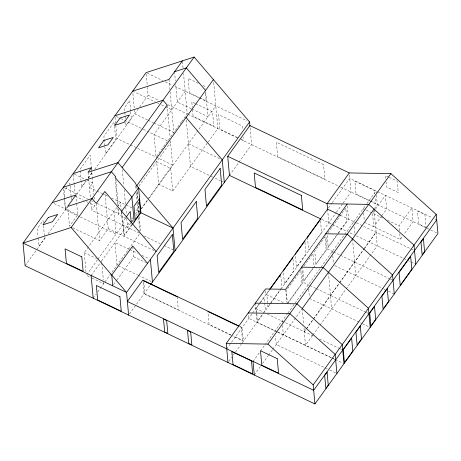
<?xml version="1.0" encoding="UTF-8"?>
<svg xmlns="http://www.w3.org/2000/svg" width="461" height="461" viewBox="0 0 461 461"><rect width="100%" height="100%" fill="white"/><g stroke="black" fill="none" stroke-linecap="round" stroke-linejoin="round"><path stroke-width="0.35" stroke-dasharray="2.31 1.73" d="M67.029 187.322L64.148 191.309L64.638 197.769M69.087 184.469L69.911 183.328L70.107 185.443M67.11 207.035L65.514 209.254L64.696 198.489M86.098 180.729L81.597 186.964L81.084 181.329M88.143 177.894L91.825 172.794M25.113 265.749L46.094 236.683M48.192 233.773L67.45 207.093M76.52 194.525L86.213 181.092M88.316 178.171L92.955 171.751M94.643 169.412L139.349 107.465M139.769 106.883L148.137 95.289L147.428 87.492M76.705 203.48L77.736 214.814L69.484 226.242L67.681 206.413M139.378 233.036L91.52 210.216L94.839 205.618L94.649 203.491M185.161 91.243L153.997 134.422L156.06 157.097M85.982 271.806L84.236 252.668L116.869 207.456M117.209 206.989L120.546 202.362L121.191 209.45M156.475 156.527L181.363 122.044M181.749 121.508L185.967 115.665M186.382 115.089L187.224 113.925L183.553 73.581M72.688 227.774L99.616 240.613L108.214 228.708L104.889 192.214M126.003 218.145L118.46 214.549L119.001 213.806L118.61 209.513M138.963 186.094L170.558 142.316M125.438 218.082L123.035 221.407L124.268 234.937L131.471 224.951L131.345 223.527M97.571 259.733L86.305 275.35L91.457 277.804M97.986 259.157L122.609 225.037L121.45 212.285M91.117 275.528L99.945 263.294M101.57 261.041L129.587 222.219M132.088 218.756L132.929 217.592M135.43 214.129L137.937 210.654L135.361 209.427M133.05 219.828L127.576 227.411L126.74 218.197M135.983 215.76L139.366 211.075M141.026 208.77L172.621 164.998L170.426 140.887M141.314 209.052L147.612 200.328M149.278 198.017L215.794 105.851M132.123 224.876L123.946 236.211L121.669 211.23M93.18 298.209L96.124 294.13M97.778 291.83L139.579 233.911M172.76 191.021L170.697 168.346L156.619 161.632L158.682 184.314L172.76 191.021L207.761 142.518M208.165 141.965L217.857 128.533L213.403 79.592M113.562 284.668L116.495 280.599M116.915 280.017L133.702 256.765L132.722 246.013M129.455 313.953L136.151 304.675M136.537 304.139L150.367 284.967M229.457 175.387L251.643 144.645L249.971 126.268M226.743 348.856L259.895 302.917M260.004 302.773L269.236 289.981M328.416 207.98L331.764 203.336M332.179 202.759L349.766 178.395L377.017 191.39M260.027 303.119L256.293 308.294L257.474 321.236L262.453 314.339M260.442 302.543L264.176 297.368L265.357 310.316L264.113 312.039M269.72 289.692L266.775 293.772L267.95 306.721L270.474 303.223M270.895 302.641L280.997 288.649M228.817 361.332L231.774 357.235M233.399 354.982L235.139 352.567M235.479 352.095L241.881 343.226M242.146 342.857L262.92 314.074M263.34 313.492L270.054 304.191M270.474 303.609L280.547 289.646M280.968 289.064L335.936 212.907M336.351 212.325L342.632 203.624M343.053 203.042L351.005 192.024L349.392 174.304M303.92 266.066L312.915 253.602L314.097 266.544M327.846 232.914L345.796 208.038L346.977 220.986L337.371 234.292M288.217 302.399L301.955 283.365L300.779 270.423L286.206 290.609L287.387 303.557M313.278 267.68L303.874 280.714L302.693 267.766M336.956 234.868L328.192 247.015L327.074 234.753M287.451 303.845L338.046 233.744M338.466 233.162L348.574 219.154L347.323 205.399M253.031 361.395L260.085 351.622M260.5 351.046L264.827 345.053M265.063 344.724L287.549 313.566M287.918 313.059L294.688 303.678M294.988 303.263L366.535 204.119M366.847 203.693L376.055 190.929L376.251 193.084M254.27 375.024L260.592 366.27M262.568 363.527L268.377 355.477M268.59 355.183L272.526 349.732M272.803 349.346L301.805 309.164M374.367 208.62L377.294 204.557L376.32 193.799M372.955 212.579L375.024 209.709M375.438 209.138L385.373 195.372L386.612 209L382.06 215.31M381.645 215.881L373.779 226.777L372.54 213.149L382.884 218.082M312.546 335.516L305.476 345.312L304.237 331.684L305.897 329.379M306.317 328.802L312.967 319.582M313.382 319.006L339.158 283.296M339.573 282.72L363.792 249.159M364.213 248.577L376.009 232.235L377.248 245.863L346.211 288.868M304.237 331.684L306.012 329.431M306.432 328.854L313.082 319.634M313.497 319.058L339.273 283.348M339.688 282.772L363.908 249.211M364.328 248.629L376.124 232.286L374.078 209.841M312.961 334.94L319.617 325.72M320.032 325.143L345.796 289.439M399.497 230.805L399.036 225.786L411.869 208.009L413.108 221.637L404.003 234.251M364.467 222.335L400.281 239.415L402.349 236.545M198.403 83.326L188.1 78.41L189.419 92.909L199.083 97.519M202.915 85.475L204.845 86.397L205.036 88.466M388.571 177.053L385.488 175.583L385.748 178.43M389.188 177.352L397.215 181.173L398.246 192.571L386.525 186.976L386.07 181.991M199.722 97.824L206.165 100.896L205.347 91.923M147.359 73.218L162.733 80.554M165.297 81.776L172.345 85.135M174.909 86.357L198.564 97.634M199.198 97.939L246.981 120.724M195.032 103.414L191.793 101.869L192.3 107.39M195.683 103.719L212.521 111.752L213.841 126.251L193.113 116.368L192.548 110.156M377.668 191.695L432.251 217.725M434.798 218.94L436.711 219.851M191.367 108.796L177.324 102.1L175.716 84.438M192.007 109.101L207.963 116.708L205.571 90.448M237.692 137.626L219.891 129.138L218.572 114.633L242.094 125.853L242.469 129.996M241.506 139.441L243.414 140.351L243.097 136.9M370.004 200.754L356.048 194.098L354.872 181.156L374.534 190.531L374.845 193.937M370.638 201.059L375.715 203.48L375.156 197.343M425.48 227.21L418.657 223.954L417.476 211.005L424.921 214.555L426.097 227.504M148.137 95.289L159.033 100.481M168 104.756L187.224 113.925M187.863 114.224L237.352 137.827M240.602 139.378L339.964 186.757M340.616 187.068L426.483 228.016M427.122 228.316L437.95 233.479M132.682 91.169L155.103 101.858M157.668 103.085L158.947 103.696M161.511 104.918L164.715 106.445M165.355 106.75L171.763 109.804M371.918 212.855L363.228 208.706L363.354 210.141M387.528 220.295L399.036 225.786M147.56 119.958L134.745 113.844L132.808 92.586M148.2 120.263L153.323 122.707M153.968 123.012L173.826 132.48L170.155 92.137M340.402 215.252L355.806 222.6M356.399 222.882L414.52 250.6M188.451 143.74L219.638 158.613M116.195 116.397L120.091 118.252M120.736 118.563L143.106 129.23M143.383 129.362L169.262 141.7M321.674 219.361L347.415 231.635M349.98 232.857L354.469 235.001M356.37 235.905L415.759 264.228M212.607 176.955L190.514 166.421L186.256 119.606M215.206 178.194L220.404 180.672M221.05 180.983L223.648 182.222M172.621 164.998L116.979 138.461L115.815 125.709M332.859 251.666L327.091 248.917L325.777 234.476M333.499 251.971L339.976 255.06M340.546 255.331L389.839 278.836M390.479 279.141L393.037 280.363M334.893 265.674L383.368 288.788M384.007 289.093L385.292 289.71M388.502 291.237L394.282 293.991M309.406 285.353L303.004 282.299L301.69 267.858M310.051 285.659L315.883 288.442M316.453 288.713L365.746 312.218M366.386 312.523L368.944 313.745M74.451 174.2L86.461 179.923M87.089 180.228L92.776 182.936L89.457 187.535L101.766 193.407M102.336 193.678L107.488 196.132M111.476 198.04L125.052 204.511M126.135 205.03L132.14 207.888M137.937 210.654L138.807 211.76L140.357 212.498M309.533 298.451L361.845 323.397M362.484 323.703L370.189 327.373M64.626 187.875L87.371 198.72M91.814 200.84L93.22 201.509M97.115 203.37L119.001 213.806M131.656 220.842L132.912 221.441M75.252 196.277L83.47 200.195M86.628 201.699L87.89 202.304M90.419 203.508L94.839 205.618M143.884 235.876L160.226 243.667M164.024 245.477L173.134 249.822M283.215 302.606L266.032 294.412L265.663 290.326M108.214 228.708L154.147 250.611M54.139 203.56L77.736 214.814M79.69 216.751L65.393 209.934L64.494 200.016M80.341 217.062L116.068 234.102L114.005 211.42M255.803 308.588L263.571 312.293M267.345 314.091L313.711 336.202M319.519 338.973L338.875 348.199M339.521 348.51L342.748 350.049M129.132 249.257L114.956 242.492L117.019 265.173M129.777 249.562L137.511 253.25M142.017 255.4L149.11 258.782M133.702 256.765L145.647 262.459M331.154 357.552L257.042 322.216L256.328 314.327M331.73 357.828L342.702 363.066M277.274 332.006L248.727 318.395L248.231 312.944M277.597 332.162L332.444 358.312M333.078 358.612L335.671 359.851M118.31 265.784L137.637 275.004M138.283 275.315L151.819 281.763M239.559 326.261L242.158 327.5L243.396 341.128L231.71 335.55M240.02 326.809L241.31 327.419L242.486 340.368L233.485 336.075M84.236 252.668L96.476 258.506M327.235 368.863L276.26 344.557L275.476 335.954M329.817 370.097L336.91 373.479M230.915 334.847L209.058 324.423L207.94 312.16M231.059 335.245L144.034 293.743L142.927 281.55M92.096 278.11L103.69 283.636L103.431 280.807M399.756 233.675L400.281 239.415M363.62 213.011L364.334 220.905M353.869 221.678L353.996 223.112M354.325 226.697L354.976 233.871M352.532 238.907L354.642 262.055M354.526 261.998L355.765 275.626M332.387 251.441L332.514 252.876M332.779 255.746L333.493 263.634M327.575 209.138L328.82 222.767M328.445 272.29L331.672 309.008M320.516 220.836L321.571 232.425L308.657 250.323L307.475 237.375M304.986 242.353L306.041 253.942L296.521 267.138L295.34 254.19M308.686 289.128L309.4 297.017M302.243 308.588L303.713 324.723M304.03 328.232L304.352 331.736M292.942 259.047L293.997 270.63L284.472 283.826L283.296 270.878M285.659 289.301L286.846 302.364M280.72 275.217L281.838 287.48M282.097 321.127L282.224 322.562M282.484 325.431L283.336 334.755M255.308 303.136L256.258 313.607M182.458 61.567L183.034 67.928M174.558 71.72L175.393 80.906M168.997 79.419L169.902 89.313M167.17 105.114L170.103 137.309M177.139 296.821L178.315 309.769L144.887 293.824L143.769 281.562M146.206 74.025L147.364 86.783M130.636 111.084L129.674 100.521L124.395 107.834L125.357 118.402M130.699 111.787L131.276 118.125L125.997 125.444L125.674 121.923M136.957 187.114L137.09 188.532M137.349 191.373L137.995 198.472M138.317 202.022L139.222 211.956M136.387 185.172L136.704 188.67M137.021 192.168L137.66 199.164M137.914 201.964L138.807 211.76M139.257 216.722L140.547 230.892M135.684 185.927L136.007 189.459M136.329 192.992L137.032 200.766M137.292 203.589L138.26 214.198M138.577 217.742L139.804 231.203M122.326 169.671L123.755 185.414M124.147 189.707L125.513 204.73M125.709 206.856L126.418 214.653M115.043 117.203L115.561 122.874M114.449 125.582L114.126 122.061L103.904 136.231L104.797 146.091M114.512 126.285L115.734 139.666L105.506 153.841L104.86 146.794M115.942 180.193L118.287 205.94M115.141 178.079L117.618 205.254M117.878 208.113L118.46 214.549M101.627 260.961L101.754 262.378M101.823 263.087L103.368 280.098M96.234 203.405L99.616 240.613M91.393 167.712L91.578 169.786M91.831 172.558L92.212 176.707M92.275 177.399L93.808 194.277M94.067 197.112L94.257 199.238M91.439 168.57L90.223 155.184L79.995 169.36L81.021 180.626M91.503 169.273L91.699 171.388M88.074 172.31L88.575 177.848M88.639 178.54L90.425 198.167M90.811 202.419L91.52 210.216M75.927 194.98L76.641 202.771M73.253 174.31L74.158 184.227M74.221 184.936L75.062 194.15M70.17 186.146L71.132 196.709M71.196 197.412L71.513 200.938M63.462 188.676L64.431 199.308M43.225 222.686L43.029 220.577L37.278 228.552L38.044 237M43.478 225.504L44.631 238.181L38.88 246.157L38.107 237.709M324.982 236.879L314.742 251.072L315.918 264.02L326.163 249.827L324.982 236.879M323.57 164.704L276.37 142.195L277.689 156.7L324.89 179.202L323.57 164.704"/><path stroke-width="0.69" d="M182.395 60.864L168.997 79.419L132.682 91.169M321.023 219.05L229.457 175.387L227.717 156.308L249.908 125.559L349.271 172.944L390.916 173.636L436.215 214.4L437.95 233.479L314.926 403.945L25.113 265.749L23.05 243.074L71.138 227.521L194.167 57.055L249.58 121.963L249.966 126.216M122.13 167.527L167.17 105.114L163.004 100.233L114.916 115.786M136.831 185.691L213.403 79.592M121.669 211.23L138.605 187.771L140.876 212.746L132.532 224.305M126.239 216.97L130.244 211.42L131.281 222.813M249.58 121.963L126.556 292.43L128.619 315.105M150.787 284.391L229.768 174.95M227.982 362.484L226.247 343.405L265.536 288.961L285.659 289.301L347.196 204.021M349.271 172.944L327.08 203.687L327.592 209.34M269.656 289.399L327.575 209.138L339.907 215.016M270.14 289.11L280.657 274.531M283.296 270.878L292.816 257.682M295.34 254.19L304.865 240.994M307.475 237.375L320.395 219.476M226.247 343.405L267.893 344.102L390.916 173.636M302.243 308.588L374.015 209.144M314.926 403.945L313.186 384.866L436.215 214.4M436.711 219.851L313.687 390.317L127.38 301.477L142.795 280.115L238.907 325.95M194.167 57.055L146.074 72.608L23.05 243.074L126.556 292.43L71.138 227.521M174.558 71.72L186.33 67.911L205.571 90.448M73.19 173.601L91.393 167.712L88.074 172.31L117.964 162.647L135.425 183.103L136.387 185.172L173.008 228.068L175.071 250.744M63.33 187.258L111.424 171.705L115.619 176.615L115.077 177.364L131.898 197.066L134.168 222.041M52.226 202.65L75.927 194.98L67.681 206.413L92.067 198.524L96.234 203.405L104.826 191.499L156.072 251.527M325.72 233.79L347.248 234.148L392.542 274.912L394.282 293.991M301.627 267.173L323.155 267.53L368.448 308.294L370.189 327.373M255.308 303.136L296.959 303.834L342.252 344.598L343.987 363.677M248.231 312.944L289.883 313.636L335.176 354.4L336.91 373.479M227.717 156.308L327.08 203.687L368.731 204.384L414.024 245.148L415.759 264.228M140.098 212.377L173.008 228.068M143.705 280.876L177.139 296.821M207.876 311.48L238.735 326.192M267.893 344.102L313.186 384.866M186.06 117.48L222.237 159.852L224.3 182.527M147.532 263.358L132.722 246.013L111.741 275.079L112.72 285.832M253.031 361.395L254.27 375.024M150.395 259.393L152.458 282.074M91.117 275.528L93.18 298.209M48.267 217.483L42.982 224.801L52.433 221.747L57.711 214.428L48.267 217.483M103.817 140.513L98.533 147.831L107.978 144.777L113.262 137.459L103.817 140.513M120.039 118.033L114.754 125.352L124.205 122.298L129.489 114.979L120.039 118.033M139.291 198.887L133.967 206.263L135.2 219.788L140.524 212.412L139.291 198.887M172.339 234.672L157.149 255.717L158.67 272.445L173.866 251.401L172.339 234.672M196.248 201.543L181.058 222.594L182.579 239.322L197.769 218.272L196.248 201.543M220.156 168.415L204.966 189.465L206.488 206.194L221.678 185.143L220.156 168.415M327.074 372.154L324.671 375.479L325.852 388.427L328.249 385.096L327.074 372.154M351.616 338.144L343.249 349.732L344.43 362.68L352.792 351.092L351.616 338.144M360.306 326.1L355.938 332.151L357.119 345.099L361.487 339.048L360.306 326.1M374.499 306.438L369.734 313.036L370.915 325.985L375.675 319.387L374.499 306.438M387.257 288.753L381.915 296.158L383.097 309.106L388.439 301.701L387.257 288.753M410.642 256.356L399.047 272.422L400.223 285.371L411.817 269.305L410.642 256.356M423.405 238.671L420.974 242.037L422.155 254.985L424.581 251.62L423.405 238.671M301.379 195.447L254.184 172.944L255.503 187.443L302.698 209.951L301.379 195.447M81.822 256.863L65.076 248.877L66.396 263.375L83.141 271.362L81.822 256.863M277.234 358.698L260.482 350.712L261.802 365.21L278.553 373.197L277.234 358.698M119.935 296.728L96.337 285.474L97.657 299.978L121.255 311.233L119.935 296.728M166.657 320.533L163.511 319.035L164.692 331.983L167.839 333.482L166.657 320.533M190.67 331.983L187.523 330.485L188.705 343.433L191.851 344.932L190.67 331.983M251.51 360.998L231.843 351.616L233.024 364.565L252.686 373.94L251.51 360.998"/></g></svg>
